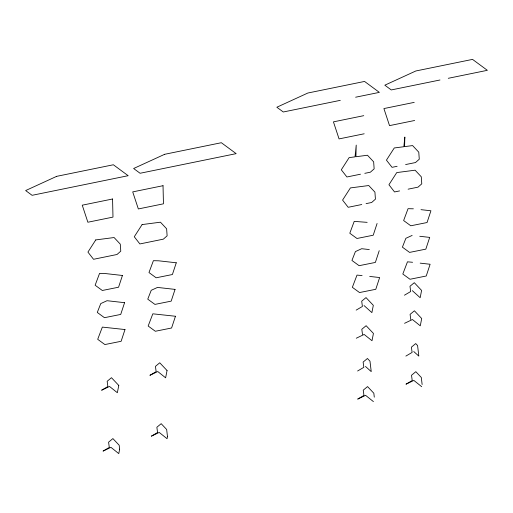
<?xml version="1.0" encoding="UTF-8"?>
<svg xmlns="http://www.w3.org/2000/svg" width="513" height="513" viewBox="0 0 513 513"><rect width="100%" height="100%" fill="white"/><g stroke="black" fill="none" stroke-linecap="round" stroke-linejoin="round"><path stroke-width="0.77" d="M377.087 223.476L373.22 235.217L356.971 238.481L349.789 233.235L354.22 221.372L367.154 222.353M379.229 250.684L375.369 262.432L359.113 265.689L351.937 260.45L355.413 251.588L361.678 248.709L369.296 249.568M356.169 310.121L362.409 306.447L361.703 301.182L366.013 297.604L373.323 305.331L371.893 312.622L364.031 305.543M404.443 295.212L410.689 291.538L409.977 286.273L414.292 282.695L421.596 290.429L420.166 297.713L412.305 290.634M357.599 371.002L363.839 367.334L363.133 362.069L367.443 358.484L369.976 361.165L371.232 371.624L365.461 366.429M405.873 356.093L412.112 352.425L411.407 347.16L415.716 343.582L417.588 345.557L418.82 356.099L413.735 351.52M356.279 338.221L364.159 334.444L372.002 340.722L373.432 333.437L366.122 325.704L361.806 329.282L362.518 334.547M404.552 323.312L412.433 319.535L420.275 325.813L421.705 318.528L414.395 310.795L410.086 314.379L410.791 319.637M412.144 235.422L405.879 238.301L402.404 247.163L409.579 252.402L425.835 249.138L429.702 237.397L419.762 236.281M340.286 100.349L283.285 111.988L276.84 107.236L307.858 93.02L364.551 81.445L379.363 92.372L355.637 97.213M439.974 79.996L391.272 89.942L384.827 85.184L415.844 70.974L472.537 59.393L487.35 70.319L448.279 78.297M414.222 102.376L383.904 108.57L389.527 125.621L414.645 120.491M363.749 115.669L333.437 121.857L339.061 138.908L364.179 133.784M397.113 166.302L392.041 167.334L386.436 160.146L394.26 147.968L403.853 146.724L404.84 137.048L404.577 146.628L412.599 145.583L418.775 152.181L419.275 159.21L415.511 162.544L405.603 164.564M360.472 174.215L346.91 176.985L341.305 169.797L349.129 157.619L355.028 156.856L356.227 145.102L355.913 156.741L367.468 155.24L373.65 161.832L374.144 168.86L370.38 172.195L364.801 173.336M399.614 190.913L394.535 191.945L388.931 184.757L396.754 172.58L415.1 170.194L421.276 176.786L421.776 183.821L418.005 187.155L408.104 189.175M361.755 204.52L348.186 207.29L342.581 200.096L350.411 187.918L368.751 185.539L374.926 192.131L375.426 199.159L371.656 202.494L366.083 203.635M413.369 208.81L408.053 208.682L403.628 220.545L410.804 225.791L427.06 222.527L430.92 210.779L420.987 209.663M412.561 262.284L407.469 261.816L402.814 274.025L409.996 279.264L426.245 276L430.112 264.259L420.179 263.143M362.088 275.571L357.003 275.103L352.348 287.312L359.523 292.551L375.779 289.294L379.646 277.546L369.706 276.43M421.705 386.699L413.863 380.422L405.982 384.199L412.221 380.524L411.516 375.26L415.825 371.681L421.308 377.478L422.128 384.526M373.426 401.608L365.589 395.331L357.708 399.101L363.948 395.433L363.236 390.169L367.552 386.59L373.823 393.227L374.298 397.171M118.779 385.436L117.349 392.721L109.506 386.443L101.625 390.22L107.865 386.545L107.159 381.281L111.468 377.703L118.779 385.436M119.651 449.17L118.779 453.607L110.936 447.33L103.055 451.1L109.295 447.432L108.589 442.168L112.898 438.589L119.176 445.226L119.651 449.17M167.052 370.527L165.622 377.812L157.78 371.534L149.899 375.311L156.144 371.636L155.433 366.378L159.748 362.794L167.052 370.527M167.475 436.525L167.052 438.698L159.21 432.421L151.329 436.197L157.568 432.523L156.863 427.258L161.178 423.68L166.654 429.477L167.475 436.525M122.434 275.475L118.567 287.216L102.318 290.48L95.136 285.241L99.567 273.371L104.883 273.5L122.434 275.475M124.576 302.683L120.715 314.431L104.46 317.694L97.284 312.449L100.76 303.587L107.025 300.708L124.576 302.683M124.992 329.545L121.126 341.292L104.876 344.556L97.694 339.311L102.35 327.102L124.992 329.545M176.267 262.784L172.406 274.526L156.151 277.789L148.975 272.544L153.4 260.681L158.716 260.809L176.267 262.784M175.048 289.396L171.182 301.137L154.932 304.401L147.75 299.162L151.226 290.3L157.497 287.421L175.048 289.396M175.459 316.258L171.592 327.999L155.343 331.263L148.161 326.024L152.816 313.815L175.459 316.258M95.758 239.917L87.928 252.095L93.533 259.289L117.009 254.493L120.773 251.158L120.273 244.13L114.098 237.538L95.758 239.917M142.107 224.579L134.278 236.756L139.882 243.944L163.352 239.154L167.123 235.82L166.622 228.785L160.447 222.193L142.107 224.579M56.667 176.344L25.65 190.56L32.095 195.312L128.173 175.696L113.36 164.769L56.667 176.344M164.66 154.298L133.637 168.508L140.081 173.266L236.16 153.643L221.347 142.717L164.66 154.298M163.031 185.7L132.713 191.894L138.343 208.945L163.455 203.815L163.031 185.7M112.565 198.993L82.247 205.181L87.87 222.232L112.988 217.108L112.565 198.993"/></g></svg>
